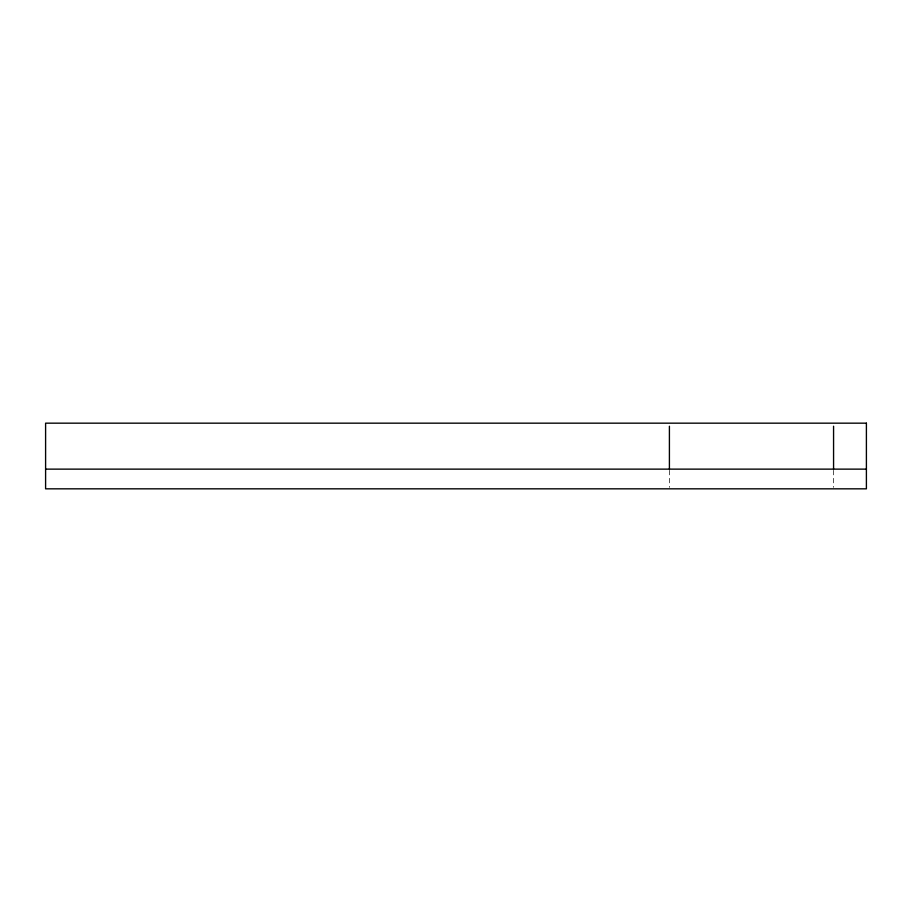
<?xml version="1.0" encoding="UTF-8"?>
<svg xmlns="http://www.w3.org/2000/svg" width="912" height="912" viewBox="0 0 912 912"><rect width="100%" height="100%" fill="white"/><g stroke="black" fill="none" stroke-linecap="round" stroke-linejoin="round"><path stroke-width="0.68" stroke-dasharray="4.56 3.42" d="M833.568 470.341L833.568 487.407M669.408 470.341L669.408 487.407"/><path stroke-width="1.37" d="M45.6 469.133L866.4 469.133M833.568 426.235L833.568 468.916M669.408 426.235L669.408 468.916M866.4 423.168L45.6 423.168L45.6 488.832L866.4 488.832L866.4 423.168"/></g></svg>
